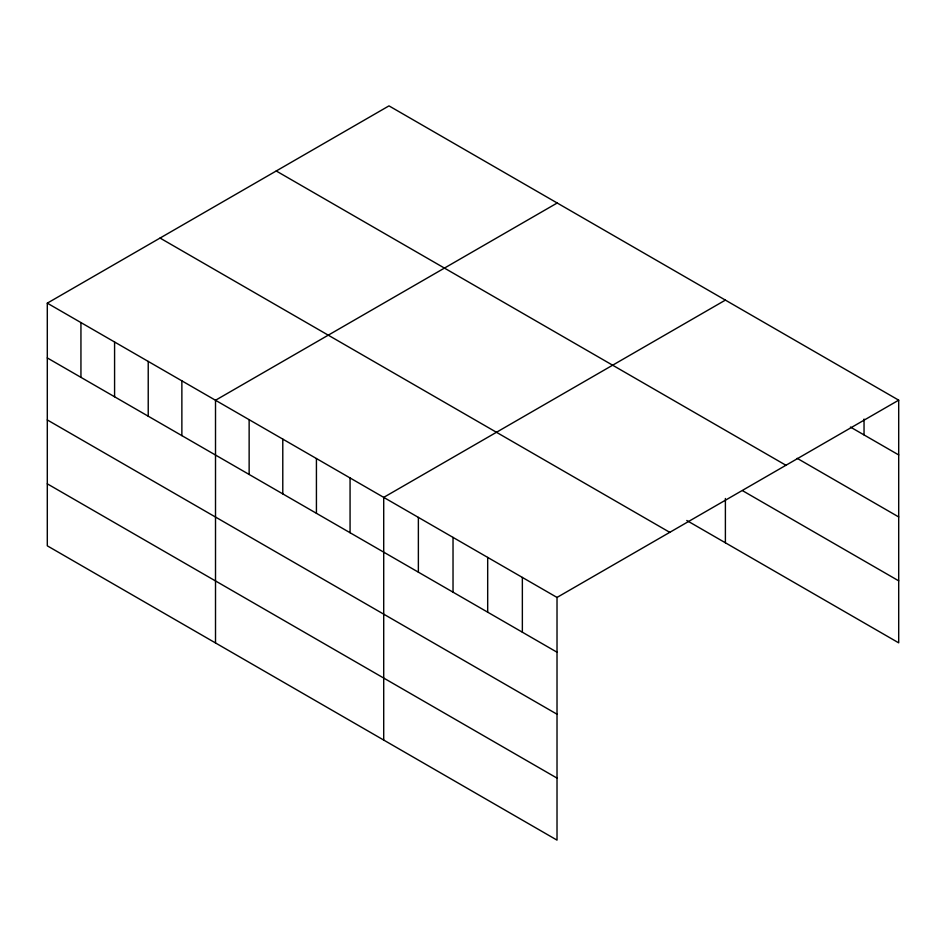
<?xml version="1.0" encoding="UTF-8"?>
<svg xmlns="http://www.w3.org/2000/svg" width="946" height="946" viewBox="0 0 946 946"><rect width="100%" height="100%" fill="white"/><g stroke="black" fill="none" stroke-linecap="round" stroke-linejoin="round"><path stroke-width="1.42" d="M47.3 303.158L557.017 597.434L557.017 840.119L47.3 545.83L47.3 303.158L388.983 105.881L898.7 400.17L898.7 642.842L686.772 520.489M557.194 203L215.511 400.264L215.511 642.949M725.393 300.107L383.709 497.383L383.709 740.056M557.017 597.434L898.7 400.17M850.419 427.06L898.7 454.931M797.194 458.337L898.7 516.942M276.232 170.978L785.949 465.266M742.728 490.785L898.7 580.832M160.051 238.061L669.768 532.338M47.3 357.931L557.017 652.208M47.3 419.941L557.017 714.218M47.3 483.832L557.017 778.109M864.041 419.066L864.041 434.924M725.393 498.495L725.393 542.791M522.358 577.427L522.358 632.2M487.687 557.419L487.687 612.18M453.028 537.399L453.028 592.172M418.369 517.391L418.369 572.164M350.067 477.955L350.067 532.728M316.425 458.538L316.425 513.311M282.783 439.11L282.783 493.883M249.141 419.693L249.141 474.466M181.869 380.848L181.869 435.621M148.226 361.419L148.226 416.193M114.584 342.003L114.584 396.776M80.942 322.574L80.942 377.348"/></g></svg>
